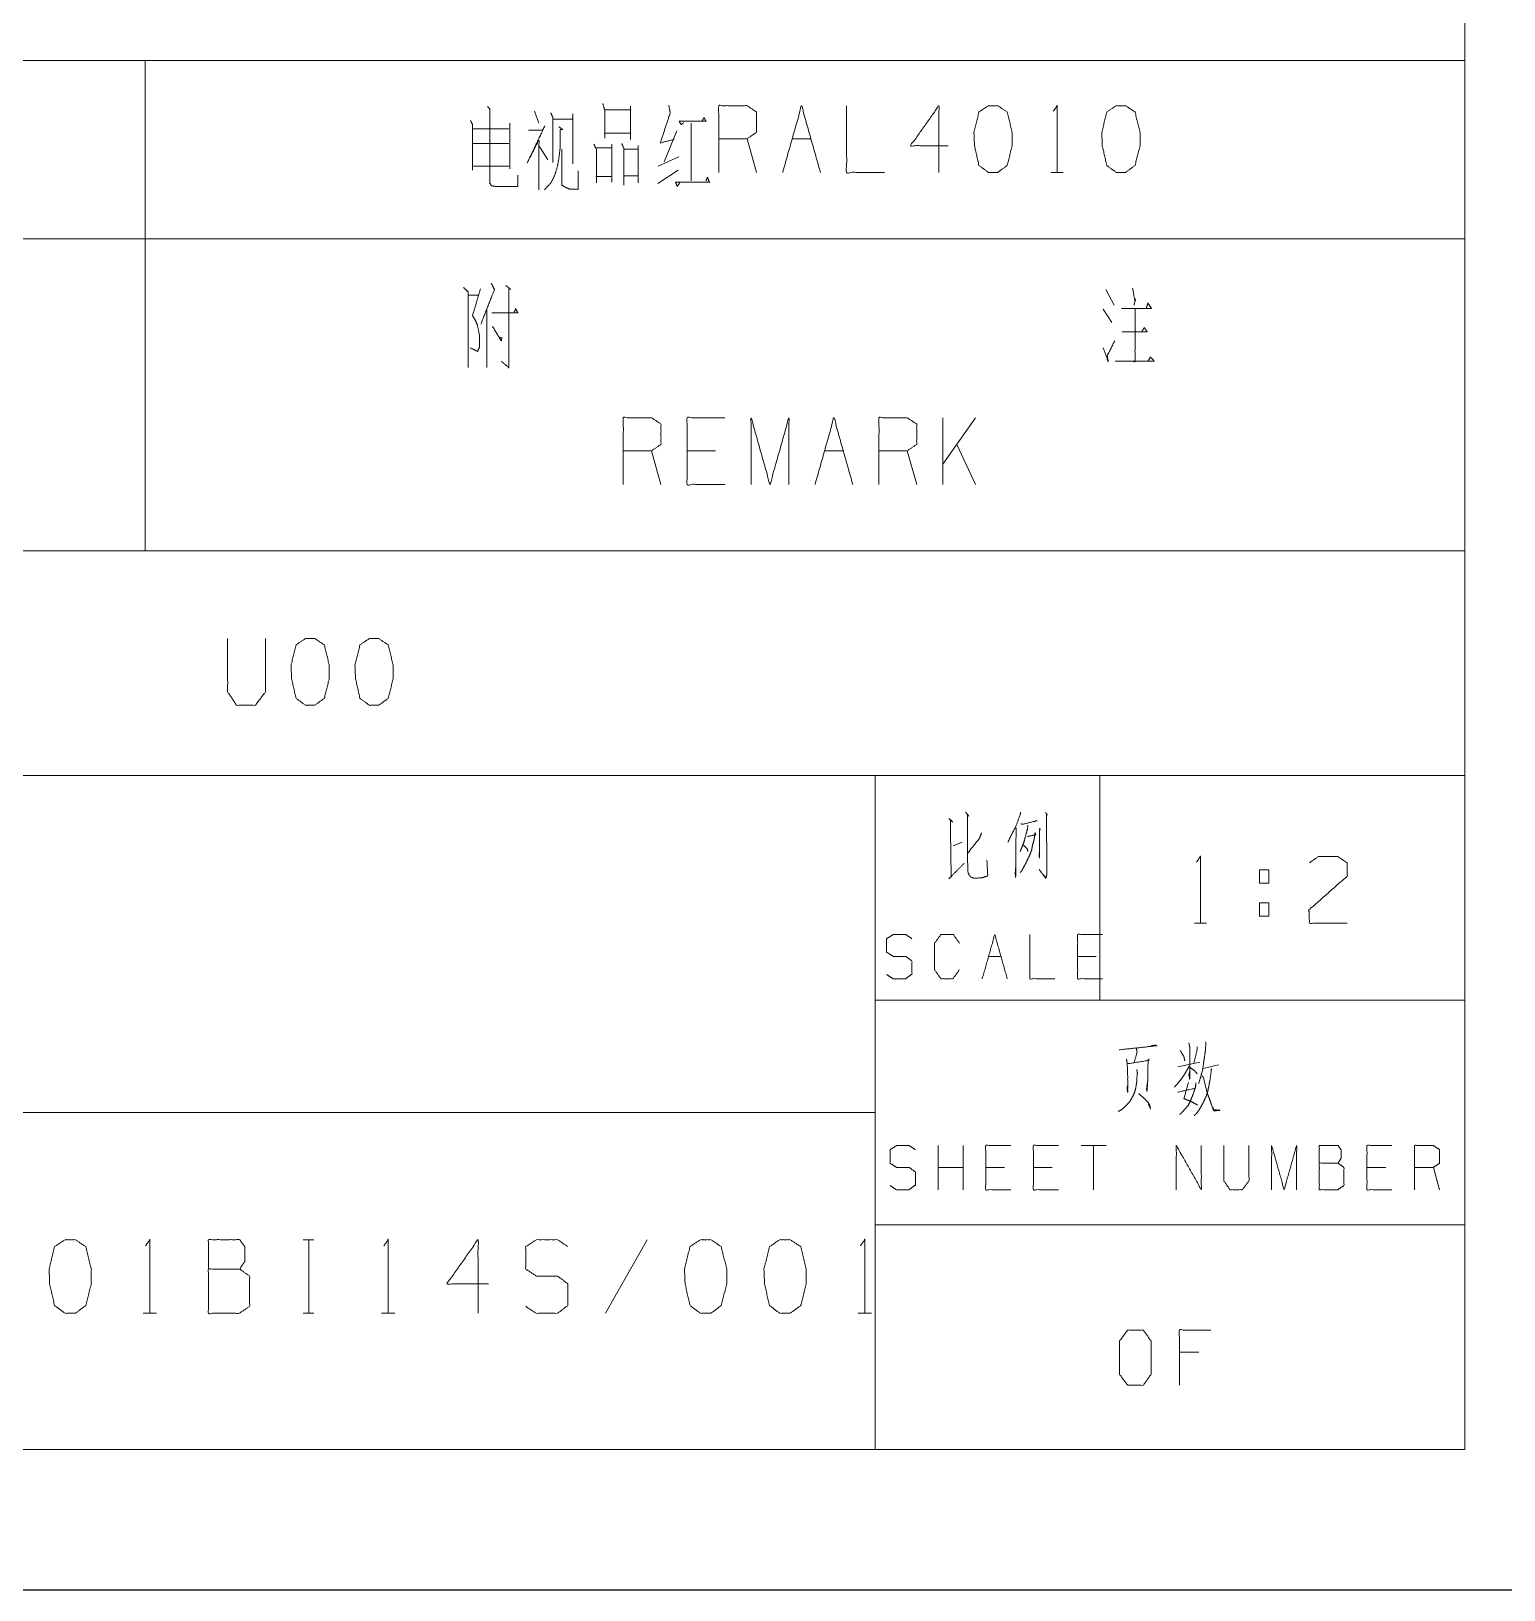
# Model space of a CAD drawing. Header units: millimetres. Extents: x 2210 to 79821, y -19430 to 2344.
# Drawn here: x 8399.4 to 8451.9, y 1492.8 to 1548.3 of the extents above; entities that cross this region are included whole.
import ezdxf

# ---------------------------------------------------------------- set-up
doc = ezdxf.new("R2010")
doc.units = ezdxf.units.MM
doc.layers.add('101', color=7, linetype='Continuous', true_color=0xffffff)

msp = doc.modelspace()

# ---------------------------------------------------------------- linework, layer by layer
msp.add_line((2209.782, 1492.822), (13049.157, 1492.822))
at = {"layer": '101', "color": 133, "linetype": 'Continuous', "lineweight": 18}
for p, q in [((8450.501, 1497.822), (8450.501, 1784.822)), ((8270.501, 1529.822), (8450.501, 1529.822)), ((8270.501, 1521.822), (8450.501, 1521.822)), ((8429.501, 1521.822), (8429.501, 1497.822)), ((8437.501, 1521.822), (8437.501, 1513.822)), ((8429.501, 1513.822), (8450.501, 1513.822)), ((8320.501, 1509.822), (8429.501, 1509.822)), ((8429.501, 1505.822), (8450.501, 1505.822)), ((8060.501, 1497.822), (8450.501, 1497.822)), ((8270.501, 1497.822), (8450.501, 1497.822)), ((8035.501, 1492.822), (8455.501, 1492.822))]:
    msp.add_line(p, q, dxfattribs=at)
at = {"layer": '101', "color": 72, "linetype": 'Continuous', "lineweight": 18}
for p, q in [((8373.501, 1547.284), (8403.501, 1547.284)), ((8403.501, 1547.284), (8403.501, 1540.934)), ((8403.501, 1547.284), (8450.501, 1547.284)), ((8450.501, 1547.284), (8450.501, 1540.934)), ((8417.367, 1545.472), (8417.526, 1545.047)), ((8415.179, 1544.847), (8416.451, 1544.847)), ((8416.486, 1545.047), (8416.486, 1543.422)), ((8422.432, 1544.772), (8421.99, 1543.672)), ((8422.945, 1545.047), (8422.945, 1542.997)), ((8415.179, 1544.322), (8416.451, 1544.322)), ((8417.543, 1544.222), (8417.844, 1543.747)), ((8425.274, 1543.297), (8424.938, 1544.497)), ((8426.543, 1544.497), (8427.215, 1544.497)), ((8421.778, 1543.522), (8422.503, 1543.847)), ((8415.196, 1543.522), (8416.451, 1543.522)), ((8421.761, 1542.897), (8422.485, 1543.372)), ((8435.773, 1543.297), (8436.197, 1543.297)), ((8373.501, 1540.934), (8403.501, 1540.934)), ((8403.501, 1540.934), (8403.501, 1529.822)), ((8403.501, 1540.934), (8450.501, 1540.934)), ((8450.501, 1540.934), (8450.501, 1529.822)), ((8416.345, 1539.272), (8416.522, 1539.122)), ((8415.019, 1538.922), (8415.373, 1538.922)), ((8437.713, 1539.122), (8438.014, 1538.572)), ((8415.673, 1538.422), (8415.673, 1536.347)), ((8437.625, 1538.422), (8437.926, 1537.947)), ((8433.079, 1534.559), (8431.912, 1532.909)), ((8431.912, 1532.184), (8431.912, 1534.559)), ((8433.079, 1532.184), (8432.407, 1533.609)), ((8421.873, 1532.184), (8421.538, 1533.384)), ((8423.814, 1533.384), (8422.807, 1533.384)), ((8427.695, 1533.384), (8428.367, 1533.384)), ((8430.979, 1532.184), (8430.643, 1533.384)), ((8373.501, 1529.822), (8403.501, 1529.822)), ((8403.501, 1529.822), (8450.501, 1529.822)), ((8432.28, 1519.319), (8432.602, 1519.443)), ((8443.186, 1517.285), (8443.522, 1517.285)), ((8443.186, 1517.285), (8443.186, 1516.81)), ((8440.874, 1516.56), (8441.299, 1516.56)), ((8433.538, 1515.379), (8433.983, 1515.379)), ((8437.377, 1515.379), (8436.71, 1515.379)), ((8440.278, 1511.451), (8441.068, 1511.616)), ((8441.185, 1511.389), (8441.727, 1511.513)), ((8431.74, 1507.071), (8431.74, 1508.644)), ((8432.63, 1507.071), (8432.63, 1508.644)), ((8437.722, 1508.644), (8436.832, 1508.644)), ((8437.277, 1508.644), (8437.277, 1507.071)), ((8432.63, 1507.865), (8431.74, 1507.865)), ((8434.105, 1507.865), (8433.437, 1507.865)), ((8435.802, 1507.865), (8435.135, 1507.865)), ((8447.683, 1507.865), (8447.015, 1507.865)), ((8449.602, 1507.071), (8449.38, 1507.865)), ((8409.134, 1505.291), (8409.505, 1505.291)), ((8409.329, 1505.291), (8409.329, 1502.669)), ((8421.385, 1505.291), (8419.902, 1502.669)), ((8403.437, 1502.669), (8403.906, 1502.669)), ((8409.134, 1502.669), (8409.505, 1502.669)), ((8411.923, 1502.669), (8412.392, 1502.669)), ((8428.896, 1502.669), (8429.364, 1502.669)), ((8441.024, 1501.285), (8440.336, 1501.285))]:
    msp.add_line(p, q, dxfattribs=at)
for points, knots in [([(8415.691, 1545.647), (8415.779, 1545.547), (8415.779, 1542.922), (8415.832, 1542.822), (8415.992, 1542.797), (8416.769, 1542.797), (8416.769, 1543.197)], [0, 0, 0.031698, 0.655157, 0.682037, 0.720284, 0.904996, 1, 1]), ([(8417.95, 1545.422), (8418.021, 1545.247), (8418.021, 1543.647)], [0, 0, 0.105514, 1, 1]), ([(8418.021, 1545.197), (8418.728, 1545.197), (8418.728, 1545.372), (8418.728, 1543.597)], [0, 0, 0.266094, 0.331958, 1, 1]), ([(8419.802, 1545.747), (8419.873, 1545.497), (8419.873, 1544.522), (8419.873, 1544.697), (8420.792, 1544.697), (8420.792, 1544.472), (8420.792, 1545.647), (8420.792, 1545.522), (8419.873, 1545.522)], [0, 0, 0.054432, 0.258706, 0.29537, 0.487932, 0.535072, 0.781249, 0.807438, 1, 1]), ([(8422.149, 1545.697), (8422.202, 1545.422), (8421.849, 1544.347), (8422.344, 1544.472)], [0, 0, 0.145701, 0.734427, 1, 1]), ([(8422.68, 1545.072), (8422.591, 1544.997), (8422.521, 1545.122), (8423.475, 1545.122), (8423.404, 1545.247), (8423.334, 1545.122)], [0, 0, 0.077218, 0.17288, 0.808676, 0.904338, 1, 1]), ([(8423.931, 1543.297), (8423.931, 1545.672), (8424.938, 1545.672), (8425.274, 1545.447), (8425.274, 1544.722), (8424.938, 1544.497), (8423.931, 1544.497)], [0, 0, 0.400951, 0.571036, 0.639278, 0.761673, 0.829915, 1, 1]), ([(8426.207, 1543.297), (8426.879, 1545.672), (8427.551, 1543.297)], [0, 0, 0.499999, 1, 1]), ([(8428.484, 1545.672), (8428.484, 1543.297), (8429.827, 1543.297)], [0, 0, 0.638733, 1, 1]), ([(8432.104, 1544.247), (8430.76, 1544.247), (8431.768, 1545.672), (8431.768, 1543.297)], [0, 0, 0.245869, 0.565295, 1, 1]), ([(8433.868, 1543.297), (8434.203, 1543.547), (8434.38, 1544.247), (8434.38, 1544.722), (8434.203, 1545.447), (8433.868, 1545.672), (8433.532, 1545.672), (8433.196, 1545.447), (8433.019, 1544.722), (8433.037, 1544.247), (8433.196, 1543.547), (8433.532, 1543.297), (8433.868, 1543.297)], [0, 0, 0.067524, 0.18397, 0.260582, 0.380942, 0.446139, 0.500302, 0.565504, 0.685862, 0.762527, 0.878308, 0.945837, 1, 1]), ([(8435.844, 1545.472), (8435.985, 1545.672), (8435.985, 1543.297)], [0, 0, 0.093495, 1, 1]), ([(8438.42, 1543.297), (8438.756, 1543.547), (8438.933, 1544.247), (8438.933, 1544.722), (8438.756, 1545.447), (8438.42, 1545.672), (8438.085, 1545.672), (8437.749, 1545.447), (8437.572, 1544.722), (8437.59, 1544.247), (8437.749, 1543.547), (8438.085, 1543.297), (8438.42, 1543.297)], [0, 0, 0.067525, 0.183972, 0.260585, 0.380946, 0.446143, 0.500306, 0.565503, 0.685864, 0.76253, 0.878312, 0.945837, 1, 1]), ([(8415.09, 1545.147), (8415.161, 1544.997), (8415.161, 1543.372)], [0, 0, 0.092597, 1, 1]), ([(8417.155, 1544.797), (8417.649, 1544.797), (8417.738, 1544.947), (8417.101, 1543.622), (8417.526, 1544.447), (8417.526, 1542.672)], [0, 0, 0.102218, 0.138179, 0.441776, 0.633382, 1, 1]), ([(8418.233, 1544.922), (8418.374, 1544.822), (8418.286, 1544.822), (8418.286, 1544.197), (8418.233, 1543.772), (8418.18, 1543.497), (8418.091, 1543.197), (8417.95, 1542.922), (8417.72, 1542.672)], [0, 0, 0.067741, 0.102315, 0.346795, 0.514328, 0.623882, 0.746214, 0.867178, 1, 1]), ([(8419.484, 1544.297), (8419.572, 1544.122), (8419.572, 1542.922), (8419.572, 1543.147), (8420.12, 1543.147), (8420.12, 1542.947), (8420.12, 1544.297), (8420.12, 1544.172), (8419.572, 1544.172)], [0, 0, 0.044639, 0.317869, 0.369099, 0.493859, 0.539397, 0.84678, 0.87524, 1, 1]), ([(8420.474, 1544.322), (8420.545, 1544.172), (8420.545, 1542.847), (8420.545, 1543.172), (8421.057, 1543.172), (8421.057, 1542.922), (8421.057, 1544.247), (8421.057, 1544.122), (8420.562, 1544.122)], [0, 0, 0.036663, 0.329593, 0.401444, 0.514757, 0.570026, 0.862955, 0.89059, 1, 1]), ([(8418.339, 1544.122), (8418.339, 1542.847), (8418.462, 1542.772), (8418.622, 1542.697), (8418.922, 1542.697), (8418.922, 1543.347)], [0, 0, 0.500781, 0.55761, 0.626688, 0.744702, 1, 1]), ([(8422.538, 1542.922), (8422.45, 1542.797), (8422.397, 1542.947), (8423.599, 1542.947), (8423.528, 1543.122), (8423.475, 1542.997)], [0, 0, 0.083253, 0.169787, 0.823494, 0.926146, 1, 1]), ([(8414.843, 1539.197), (8415.002, 1539.047), (8415.002, 1536.347)], [0, 0, 0.074914, 1, 1]), ([(8415.444, 1539.147), (8415.161, 1538.197), (8415.267, 1538.022), (8415.338, 1537.847), (8415.408, 1537.497), (8415.408, 1537.072), (8415.338, 1536.922), (8415.09, 1537.047)], [0, 0, 0.379822, 0.458229, 0.530553, 0.667378, 0.830233, 0.893776, 1, 1]), ([(8415.832, 1539.347), (8415.939, 1539.122), (8415.461, 1537.897)], [0, 0, 0.159107, 1, 1]), ([(8416.451, 1539.172), (8416.451, 1536.347), (8416.186, 1536.572)], [0, 0, 0.890401, 1, 1]), ([(8438.668, 1539.172), (8438.756, 1538.697), (8438.774, 1538.797), (8438.721, 1538.572)], [0, 0, 0.592181, 0.716658, 1, 1]), ([(8438.279, 1538.447), (8439.34, 1538.447), (8439.216, 1538.647), (8439.163, 1538.472)], [0, 0, 0.717261, 0.876328, 1, 1]), ([(8415.85, 1538.297), (8416.769, 1538.297), (8416.699, 1538.447), (8416.646, 1538.322)], [0, 0, 0.752923, 0.888763, 1, 1]), ([(8438.756, 1538.422), (8438.756, 1536.572), (8438.049, 1536.572), (8439.446, 1536.572), (8439.304, 1536.722), (8439.216, 1536.572)], [0, 0, 0.426906, 0.590047, 0.912256, 0.959823, 1, 1]), ([(8415.868, 1537.822), (8416.186, 1537.297), (8416.204, 1537.397), (8416.115, 1537.422)], [0, 0, 0.760418, 0.886215, 1, 1]), ([(8438.297, 1537.622), (8439.181, 1537.622), (8439.092, 1537.772), (8439.004, 1537.647)], [0, 0, 0.729813, 0.873574, 1, 1]), ([(8437.625, 1537.047), (8437.802, 1536.547), (8437.767, 1536.772), (8438.032, 1537.297)], [0, 0, 0.39393, 0.563113, 1, 1]), ([(8420.53, 1532.184), (8420.53, 1534.559), (8421.538, 1534.559), (8421.873, 1534.334), (8421.873, 1533.609), (8421.538, 1533.384), (8420.53, 1533.384)], [0, 0, 0.400952, 0.571031, 0.639278, 0.761674, 0.829922, 1, 1]), ([(8424.15, 1532.184), (8422.807, 1532.184), (8422.807, 1534.559), (8424.15, 1534.559)], [0, 0, 0.26539, 0.73461, 1, 1]), ([(8425.083, 1532.184), (8425.083, 1534.559), (8425.755, 1532.184), (8426.426, 1534.559), (8426.426, 1532.184)], [0, 0, 0.245192, 0.499999, 0.754808, 1, 1]), ([(8429.636, 1532.184), (8429.636, 1534.559), (8430.643, 1534.559), (8430.979, 1534.334), (8430.979, 1533.609), (8430.643, 1533.384), (8429.636, 1533.384)], [0, 0, 0.400951, 0.571036, 0.639278, 0.761673, 0.829915, 1, 1]), ([(8406.44, 1526.696), (8406.44, 1524.796), (8406.758, 1524.321), (8407.429, 1524.321), (8407.783, 1524.796), (8407.783, 1526.696)], [0, 0, 0.33715, 0.438595, 0.557781, 0.66285, 1, 1]), ([(8409.547, 1524.321), (8409.883, 1524.571), (8410.059, 1525.271), (8410.059, 1525.746), (8409.883, 1526.471), (8409.547, 1526.696), (8409.211, 1526.696), (8408.875, 1526.471), (8408.698, 1525.746), (8408.716, 1525.271), (8408.875, 1524.571), (8409.211, 1524.321), (8409.547, 1524.321)], [0, 0, 0.067524, 0.183969, 0.260581, 0.380939, 0.446136, 0.500306, 0.565502, 0.68586, 0.762525, 0.878306, 0.94583, 1, 1]), ([(8411.823, 1524.321), (8412.159, 1524.571), (8412.336, 1525.271), (8412.336, 1525.746), (8412.159, 1526.471), (8411.823, 1526.696), (8411.487, 1526.696), (8411.152, 1526.471), (8410.975, 1525.746), (8410.993, 1525.271), (8411.152, 1524.571), (8411.487, 1524.321), (8411.823, 1524.321)], [0, 0, 0.067525, 0.183972, 0.260585, 0.380946, 0.446143, 0.500306, 0.565503, 0.685864, 0.76253, 0.878312, 0.945837, 1, 1]), ([(8432.119, 1520.292), (8432.265, 1520.167), (8432.178, 1520.209), (8432.207, 1518.222), (8432.119, 1518.139), (8432.675, 1518.698)], [0, 0, 0.060255, 0.090729, 0.71461, 0.752496, 1, 1]), ([(8432.719, 1520.519), (8432.836, 1520.374), (8432.792, 1520.416), (8432.792, 1519.546), (8432.792, 1518.863), (8432.792, 1518.76), (8432.807, 1518.366), (8432.851, 1518.263), (8432.909, 1518.201), (8433.041, 1518.159), (8433.305, 1518.18), (8433.495, 1518.242), (8433.509, 1518.263), (8433.48, 1518.801)], [0, 0, 0.050887, 0.067371, 0.30486, 0.491459, 0.519732, 0.627242, 0.657953, 0.681265, 0.71898, 0.791172, 0.845841, 0.852765, 1, 1]), ([(8434.68, 1520.519), (8434.665, 1520.416), (8434.489, 1519.96), (8434.343, 1519.691), (8434.226, 1519.443)], [0, 0, 0.089072, 0.504979, 0.766001, 1, 1]), ([(8435.572, 1520.499), (8435.631, 1520.416), (8435.602, 1520.395), (8435.616, 1518.346), (8435.616, 1518.325), (8435.602, 1518.201), (8435.572, 1518.159), (8435.338, 1518.47), (8435.572, 1518.18), (8435.602, 1518.263)], [0, 0, 0.031372, 0.042462, 0.676473, 0.682877, 0.721567, 0.737252, 0.857566, 0.97283, 1, 1]), ([(8432.792, 1519.05), (8433.217, 1519.588), (8433.29, 1519.774)], [0, 0, 0.77398, 1, 1]), ([(8434.519, 1519.96), (8434.504, 1518.201), (8434.489, 1518.325), (8434.489, 1518.346), (8434.504, 1518.532)], [0, 0, 0.841012, 0.900786, 0.910681, 1, 1]), ([(8434.928, 1520.043), (8434.943, 1520.002), (8434.87, 1519.712), (8434.797, 1519.443), (8434.724, 1519.257), (8434.665, 1519.112)], [0, 0, 0.044891, 0.350478, 0.63559, 0.840224, 1, 1]), ([(8434.928, 1519.65), (8435.221, 1519.712), (8435.192, 1519.774), (8435.163, 1519.546), (8435.104, 1519.339), (8435.075, 1519.174), (8435.016, 1519.008), (8434.943, 1518.863), (8434.87, 1518.698), (8434.797, 1518.573), (8434.724, 1518.429), (8434.665, 1518.366)], [0, 0, 0.158182, 0.194476, 0.315843, 0.429568, 0.518472, 0.611327, 0.697145, 0.792857, 0.869066, 0.954883, 1, 1]), ([(8434.694, 1520.105), (8434.724, 1520.085), (8434.753, 1520.085), (8435.265, 1520.209), (8435.221, 1520.209), (8435.148, 1520.167)], [0, 0, 0.049781, 0.090425, 0.822292, 0.883256, 1, 1]), ([(8435.353, 1519.94), (8435.382, 1519.898), (8435.353, 1519.878), (8435.353, 1518.884), (8435.338, 1518.987), (8435.353, 1519.112)], [0, 0, 0.038712, 0.066084, 0.824707, 0.904517, 1, 1]), ([(8434.782, 1519.339), (8434.914, 1519.215), (8434.943, 1519.112)], [0, 0, 0.6273, 1, 1]), ([(8440.945, 1518.735), (8441.086, 1518.935), (8441.086, 1516.56)], [0, 0, 0.093487, 1, 1]), ([(8444.968, 1518.71), (8445.286, 1518.935), (8445.975, 1518.935), (8446.311, 1518.71), (8446.311, 1518.235), (8444.95, 1517.035), (8444.968, 1516.56), (8446.311, 1516.56)], [0, 0, 0.069688, 0.192972, 0.265273, 0.350226, 0.674741, 0.759753, 1, 1]), ([(8443.186, 1517.985), (8443.186, 1518.46), (8443.522, 1518.46), (8443.522, 1517.985), (8443.186, 1517.985)], [0, 0, 0.292916, 0.5, 0.792916, 1, 1]), ([(8443.522, 1517.285), (8443.522, 1516.81), (8443.186, 1516.81)], [0, 0, 0.585831, 1, 1]), ([(8429.909, 1514.734), (8430.132, 1514.585), (8430.588, 1514.585), (8430.811, 1514.75), (8430.811, 1515.214), (8430.588, 1515.379), (8430.143, 1515.379), (8429.909, 1515.529), (8429.909, 1516.009), (8430.143, 1516.158), (8430.588, 1516.158), (8430.811, 1516.009)], [0, 0, 0.068029, 0.184052, 0.254519, 0.372336, 0.442804, 0.555843, 0.62637, 0.748396, 0.818923, 0.931962, 1, 1]), ([(8432.496, 1514.899), (8432.274, 1514.585), (8431.84, 1514.585), (8431.618, 1514.899), (8431.618, 1515.843), (8431.84, 1516.158), (8432.285, 1516.158), (8432.508, 1515.843)], [0, 0, 0.114571, 0.243364, 0.357935, 0.638587, 0.753157, 0.885429, 1, 1]), ([(8433.315, 1514.585), (8433.76, 1516.158), (8434.205, 1514.585)], [0, 0, 0.499998, 1, 1]), ([(8435.012, 1516.158), (8435.012, 1514.585), (8435.902, 1514.585)], [0, 0, 0.638737, 1, 1]), ([(8437.599, 1514.585), (8436.71, 1514.585), (8436.71, 1516.158), (8437.599, 1516.158)], [0, 0, 0.265388, 0.734612, 1, 1]), ([(8438.186, 1512.051), (8439.532, 1512.196), (8439.473, 1512.217), (8439.327, 1512.196)], [0, 0, 0.865805, 0.905503, 1, 1]), ([(8438.8, 1512.113), (8438.83, 1511.989), (8438.727, 1511.596)], [0, 0, 0.238945, 1, 1]), ([(8440.366, 1512.03), (8440.497, 1511.803), (8440.527, 1511.658)], [0, 0, 0.640218, 1, 1]), ([(8440.673, 1512.299), (8440.702, 1512.155), (8440.702, 1511.016), (8440.673, 1511.161), (8440.702, 1511.285)], [0, 0, 0.094654, 0.823642, 0.918295, 1, 1]), ([(8440.966, 1512.155), (8440.966, 1512.051), (8440.849, 1511.575)], [0, 0, 0.174306, 1, 1]), ([(8441.273, 1512.341), (8441.273, 1512.217), (8441.258, 1511.989), (8441.214, 1511.699), (8441.171, 1511.389), (8441.112, 1511.14), (8441.039, 1510.913), (8441.024, 1510.85)], [0, 0, 0.081859, 0.232245, 0.425429, 0.632112, 0.800316, 0.957949, 1, 1]), ([(8438.449, 1511.72), (8438.478, 1511.554), (8438.493, 1511.12), (8438.493, 1510.54), (8438.478, 1510.623), (8438.478, 1510.768)], [0, 0, 0.119124, 0.427226, 0.837796, 0.897358, 1, 1]), ([(8438.478, 1511.554), (8439.269, 1511.678), (8439.225, 1511.72), (8439.21, 1511.368), (8439.21, 1510.995), (8439.195, 1510.768), (8439.181, 1510.581), (8439.166, 1510.664), (8439.195, 1510.85)], [0, 0, 0.351984, 0.378534, 0.533493, 0.697426, 0.797814, 0.880033, 0.917028, 1, 1]), ([(8440.688, 1511.471), (8440.556, 1511.244), (8440.424, 1511.037), (8440.292, 1510.871), (8440.161, 1510.726)], [0, 0, 0.287233, 0.555137, 0.786183, 1, 1]), ([(8440.702, 1511.43), (8440.878, 1511.306), (8440.966, 1511.202)], [0, 0, 0.613114, 1, 1]), ([(8441.478, 1511.389), (8441.434, 1511.037), (8441.39, 1510.788), (8441.346, 1510.581), (8441.288, 1510.395), (8441.171, 1510.147), (8441.068, 1509.96), (8440.951, 1509.795), (8440.863, 1509.712)], [0, 0, 0.194372, 0.332632, 0.448613, 0.555646, 0.70616, 0.822691, 0.933849, 1, 1]), ([(8438.815, 1511.347), (8438.844, 1511.223), (8438.83, 1511.182), (8438.815, 1510.892), (8438.771, 1510.643), (8438.727, 1510.499), (8438.654, 1510.354), (8438.566, 1510.209), (8438.42, 1510.043), (8438.273, 1509.919), (8438.156, 1509.857)], [0, 0, 0.073225, 0.098424, 0.26494, 0.409696, 0.496582, 0.589746, 0.686975, 0.813798, 0.923947, 1, 1]), ([(8440.278, 1510.54), (8440.907, 1510.685), (8440.922, 1510.871), (8440.922, 1510.788), (8440.849, 1510.54), (8440.746, 1510.271), (8440.644, 1510.064), (8440.527, 1509.94), (8440.424, 1509.815), (8440.351, 1509.753)], [0, 0, 0.304469, 0.392577, 0.431617, 0.55371, 0.68947, 0.798366, 0.878841, 0.95475, 1, 1]), ([(8440.658, 1510.892), (8440.497, 1510.312), (8440.6, 1510.271), (8440.717, 1510.229), (8440.834, 1510.167), (8440.98, 1510.085)], [0, 0, 0.529111, 0.626299, 0.735529, 0.852099, 1, 1]), ([(8441.156, 1511.12), (8441.185, 1511.078), (8441.332, 1510.499), (8441.434, 1510.229), (8441.536, 1509.94), (8441.566, 1509.878), (8441.785, 1509.898), (8441.566, 1509.919), (8441.493, 1510.043)], [0, 0, 0.026719, 0.341744, 0.493482, 0.655463, 0.691641, 0.807838, 0.924035, 1, 1]), ([(8438.888, 1510.499), (8439.093, 1510.312), (8439.21, 1510.188), (8439.269, 1510.105), (8439.312, 1509.94), (8439.225, 1510.147)], [0, 0, 0.292982, 0.473564, 0.580848, 0.762106, 1, 1]), ([(8430.031, 1507.22), (8430.254, 1507.071), (8430.71, 1507.071), (8430.933, 1507.236), (8430.933, 1507.7), (8430.71, 1507.865), (8430.265, 1507.865), (8430.031, 1508.015), (8430.031, 1508.495), (8430.265, 1508.644), (8430.71, 1508.644), (8430.933, 1508.495)], [0, 0, 0.068036, 0.184055, 0.25452, 0.372334, 0.442799, 0.555845, 0.626371, 0.748393, 0.818918, 0.931964, 1, 1]), ([(8434.327, 1507.071), (8433.437, 1507.071), (8433.437, 1508.644), (8434.327, 1508.644)], [0, 0, 0.265394, 0.734606, 1, 1]), ([(8436.024, 1507.071), (8435.135, 1507.071), (8435.135, 1508.644), (8436.024, 1508.644)], [0, 0, 0.265394, 0.734606, 1, 1]), ([(8440.226, 1507.071), (8440.226, 1508.644), (8441.116, 1507.071), (8441.116, 1508.644)], [0, 0, 0.317573, 0.682427, 1, 1]), ([(8441.923, 1508.644), (8441.923, 1507.385), (8442.134, 1507.071), (8442.579, 1507.071), (8442.813, 1507.385), (8442.813, 1508.644)], [0, 0, 0.337149, 0.438598, 0.557784, 0.662851, 1, 1]), ([(8443.621, 1507.071), (8443.621, 1508.644), (8444.066, 1507.071), (8444.511, 1508.644), (8444.511, 1507.071)], [0, 0, 0.245192, 0.5, 0.754808, 1, 1]), ([(8445.318, 1508.015), (8445.318, 1508.644), (8445.985, 1508.644), (8446.091, 1508.495), (8446.091, 1508.18), (8445.985, 1508.015), (8445.318, 1508.015), (8445.318, 1507.071), (8445.974, 1507.071), (8446.196, 1507.22), (8446.196, 1507.865), (8445.985, 1508.015)], [0, 0, 0.115916, 0.238849, 0.272472, 0.33043, 0.366587, 0.48952, 0.663395, 0.784172, 0.83349, 0.952457, 1, 1]), ([(8447.905, 1507.071), (8447.015, 1507.071), (8447.015, 1508.644), (8447.905, 1508.644)], [0, 0, 0.265394, 0.734606, 1, 1]), ([(8448.712, 1507.071), (8448.712, 1508.644), (8449.38, 1508.644), (8449.602, 1508.495), (8449.602, 1508.015), (8449.38, 1507.865), (8448.712, 1507.865)], [0, 0, 0.400946, 0.571033, 0.639276, 0.76167, 0.829914, 1, 1]), ([(8401.018, 1502.669), (8401.389, 1502.945), (8401.584, 1503.718), (8401.584, 1504.242), (8401.389, 1505.043), (8401.018, 1505.291), (8400.648, 1505.291), (8400.277, 1505.043), (8400.082, 1504.242), (8400.101, 1503.718), (8400.277, 1502.945), (8400.648, 1502.669), (8401.018, 1502.669)], [0, 0, 0.06753, 0.183974, 0.260586, 0.380945, 0.446147, 0.500311, 0.565508, 0.685867, 0.762531, 0.878311, 0.945836, 1, 1]), ([(8403.515, 1505.07), (8403.672, 1505.291), (8403.672, 1502.669)], [0, 0, 0.093489, 1, 1]), ([(8405.759, 1504.242), (8405.759, 1505.291), (8406.871, 1505.291), (8407.047, 1505.043), (8407.047, 1504.518), (8406.871, 1504.242), (8405.759, 1504.242), (8405.759, 1502.669), (8406.851, 1502.669), (8407.222, 1502.918), (8407.222, 1503.994), (8406.871, 1504.242)], [0, 0, 0.115917, 0.238847, 0.272469, 0.330428, 0.366584, 0.489513, 0.663389, 0.784162, 0.833485, 0.952453, 1, 1]), ([(8412.002, 1505.07), (8412.158, 1505.291), (8412.158, 1502.669)], [0, 0, 0.093489, 1, 1]), ([(8415.728, 1503.718), (8414.245, 1503.718), (8415.357, 1505.291), (8415.357, 1502.669)], [0, 0, 0.245868, 0.565293, 1, 1]), ([(8417.054, 1502.918), (8417.425, 1502.669), (8418.186, 1502.669), (8418.557, 1502.945), (8418.557, 1503.718), (8418.186, 1503.994), (8417.444, 1503.994), (8417.054, 1504.242), (8417.054, 1505.043), (8417.444, 1505.291), (8418.186, 1505.291), (8418.557, 1505.043)], [0, 0, 0.068036, 0.184054, 0.254519, 0.372335, 0.4428, 0.555843, 0.62637, 0.748394, 0.818921, 0.931964, 1, 1]), ([(8423.648, 1502.669), (8424.019, 1502.945), (8424.214, 1503.718), (8424.214, 1504.242), (8424.019, 1505.043), (8423.648, 1505.291), (8423.277, 1505.291), (8422.907, 1505.043), (8422.711, 1504.242), (8422.731, 1503.718), (8422.907, 1502.945), (8423.277, 1502.669), (8423.648, 1502.669)], [0, 0, 0.067525, 0.18397, 0.260581, 0.38094, 0.446137, 0.500301, 0.565503, 0.685862, 0.762526, 0.878306, 0.945836, 1, 1]), ([(8426.477, 1502.669), (8426.847, 1502.945), (8427.043, 1503.718), (8427.043, 1504.242), (8426.847, 1505.043), (8426.477, 1505.291), (8426.106, 1505.291), (8425.735, 1505.043), (8425.54, 1504.242), (8425.56, 1503.718), (8425.735, 1502.945), (8426.106, 1502.669), (8426.477, 1502.669)], [0, 0, 0.067525, 0.183971, 0.260584, 0.380944, 0.446141, 0.500306, 0.565504, 0.685864, 0.762529, 0.87831, 0.945835, 1, 1]), ([(8428.974, 1505.07), (8429.13, 1505.291), (8429.13, 1502.669)], [0, 0, 0.093489, 1, 1]), ([(8438.493, 1500.105), (8439.049, 1500.105), (8439.327, 1500.498), (8439.327, 1501.678), (8439.049, 1502.071), (8438.493, 1502.071), (8438.2, 1501.678), (8438.2, 1500.498), (8438.493, 1500.105)], [0, 0, 0.102683, 0.191619, 0.409477, 0.498413, 0.601096, 0.691619, 0.909477, 1, 1]), ([(8440.336, 1500.105), (8440.336, 1502.071), (8441.449, 1502.071)], [0, 0, 0.638735, 1, 1])]:
    msp.add_open_spline(points, degree=1, knots=knots, dxfattribs=at)
msp.add_open_spline([(8427.36, 1532.184), (8428.031, 1534.559), (8428.703, 1532.184)], degree=1, dxfattribs=at)

doc.saveas('drawing.dxf')
